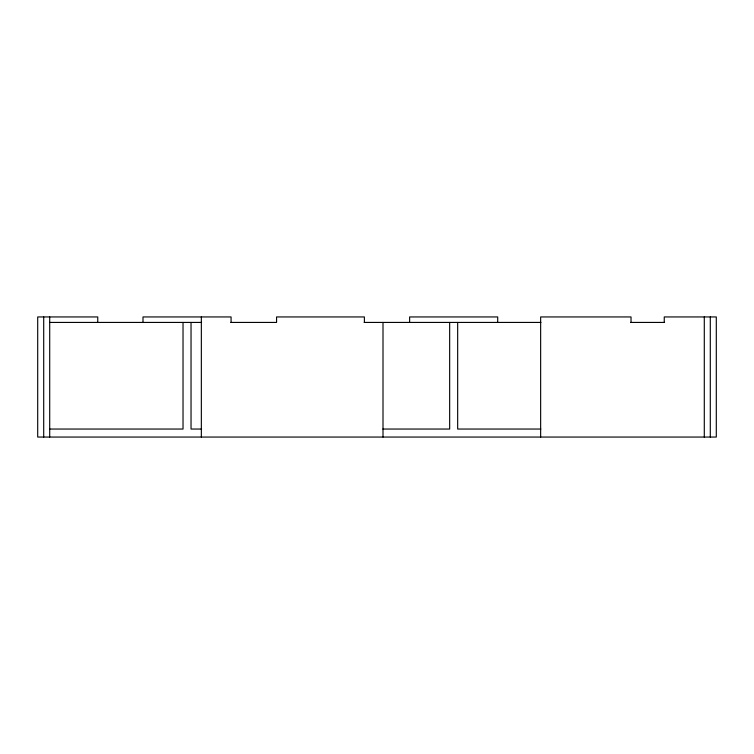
<?xml version="1.0" encoding="UTF-8"?>
<svg xmlns="http://www.w3.org/2000/svg" width="754" height="754" viewBox="0 0 754 754"><rect width="100%" height="100%" fill="white"/><g stroke="black" fill="none" stroke-linecap="round" stroke-linejoin="round"><path stroke-width="1.13" d="M49.707 322.429L201.572 322.429M230.856 322.429L276.567 322.429L276.567 316.944L364.389 316.944L364.389 322.429M364.173 322.429L540.967 322.429M630.702 322.429L664.576 322.429M49.707 429.045L183.024 429.045L183.024 322.429M201.572 429.045L191.035 429.045L191.035 322.429M382.909 429.045L449.667 429.045L449.667 322.429M540.825 429.045L457.669 429.045L457.669 322.429M710.296 316.944L710.296 437.056M704.293 316.944L704.293 437.056M664.255 322.429L664.255 316.944L716.3 316.944L716.3 437.056L37.7 437.056L37.7 316.944L97.756 316.944L97.756 322.429M631.023 322.429L631.023 316.944L540.646 316.944L540.646 437.056M497.706 322.429L497.706 316.944L409.629 316.944L409.629 322.429M383.004 322.429L383.004 437.056M231.073 322.429L231.073 316.944L142.996 316.944L142.996 322.429M201.346 316.944L201.346 437.056M49.707 316.944L49.707 437.056M43.704 316.944L43.704 437.056"/></g></svg>
